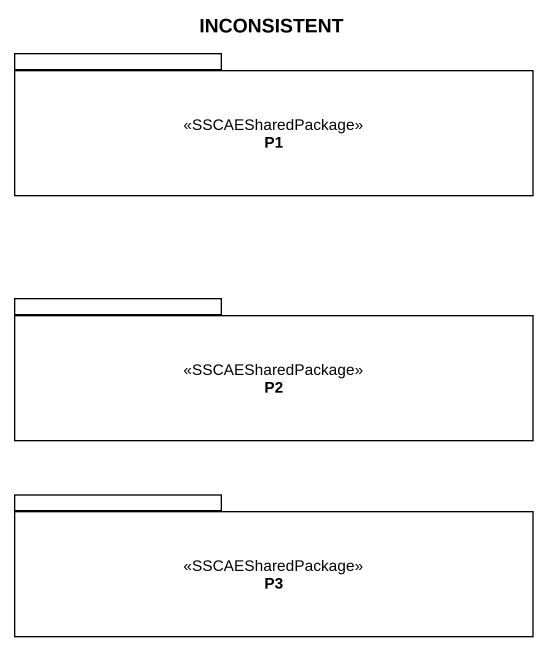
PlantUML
@startuml
title INCONSISTENT
package P1 <<SSCAESharedPackage>> {
}
package P2 <<SSCAESharedPackage>> {
}
package P3 <<SSCAESharedPackage>> {
}
@enduml
